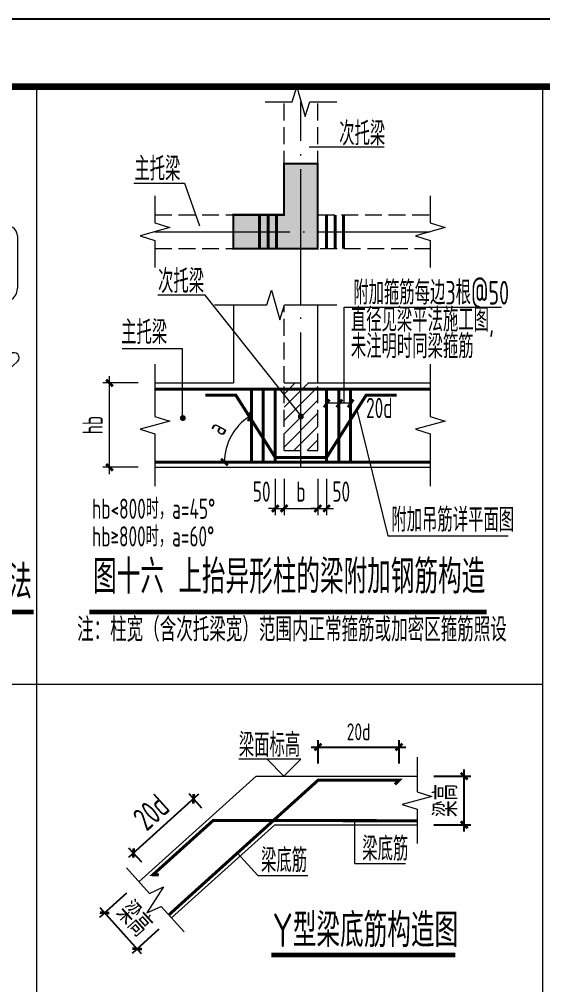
# Model space of a CAD drawing. Extents: x -129922 to 1190196, y -520662 to 139923.
# Drawn here: x -21256 to -13499, y -205420 to -191110 of the extents above; entities that cross this region are included whole.
import ezdxf
from ezdxf.enums import TextEntityAlignment as Align

# ---------------------------------------------------------------- set-up
doc = ezdxf.new("R2010")
doc.units = 0
doc.header["$LTSCALE"] = 1000
doc.header["$MEASUREMENT"] = 0
for name, pattern in [('2', [37.999999, 29.999999, -3, 2, -3]), ('DASH', [0.35, 0.25, -0.1]), ('DOTE', [2.42, 2, -0.2, 0.02, -0.2])]:
    doc.linetypes.add(name, pattern=pattern)
doc.layers.add('$AUDIT_BAD_LAYER3', color=7, linetype='Continuous')
doc.layers.add('Y-云图图框', color=7, linetype='Continuous')
for name, color, linetype, lineweight in [('S-基础-DIM', 3, 'Continuous', 20), ('S-基础-HATCH', 251, 'Continuous', 20), ('S-墙柱-COLU', 50, 'Continuous', 20), ('S-墙柱-REIN', 1, 'Continuous', 20), ('S-大样-HATCH', 251, 'Continuous', 9), ('S-大样-实线', 2, 'Continuous', 20), ('S-大样-标高', 3, 'Continuous', 20), ('S-板-BEAM', 4, 'DASH', 20), ('S-轴网-轴线', 1, 'DOTE', 9), ('S-通用-TAB', 7, 'Continuous', 20), ('S-通用-TEXT', 7, 'Continuous', 20), ('S-通用-THIN', 7, 'Continuous', 20)]:
    doc.layers.add(name, color=color, linetype=linetype, lineweight=lineweight)
doc.styles.add('_YT_Name', font='', dxfattribs={"width": 0.8})
doc.styles.add('_YT_Sign_Text', font='ros.shx', dxfattribs={"width": 0.8, "bigfont": 'hztxt.shx'})
doc.styles.get("Standard").update_dxf_attribs({"font": 'gbenor.shx', "bigfont": 'gbcbig.shx'})
doc.styles.add('TSSD_Dimension', font='tssdeng.shx', dxfattribs={"width": 0.7, "bigfont": 'HZTXT.SHX'})
doc.styles.add('TSSD_Rein', font='tssdeng.shx', dxfattribs={"width": 0.7, "bigfont": 'hztxt.shx'})
doc.styles.add('TSSD_Rein_300(数字)', font='Tssdeng.shx', dxfattribs={"width": 0.65, "height": 300, "bigfont": 'hztxt.shx'})
doc.styles.add('TSSD_Rein_350（文字）', font='Tssdeng.shx', dxfattribs={"width": 0.65, "height": 350, "bigfont": 'hztxt.shx'})
doc.styles.get('_YT_Name').set_extended_font_data('SimHei')
doc.dimstyles.new('TSSD_20_100', dxfattribs={"dimtxt": 250, "dimasz": 100, "dimexe": 100, "dimexo": 250, "dimgap": 100, "dimtad": 1, "dimdec": 0, "dimlfac": 0.2, "dimzin": 0, "dimdsep": 46, "dimtxsty": 'TSSD_Dimension', "dimblk": 'ARCHTICK', "dimcen": 0, "dimdle": 100, "dimclrt": 7, "dimadec": 0, "dimazin": 0, "dimtfac": 1, "dimtdec": 0, "dimtix": 1, "dimtmove": 2, "dimatfit": 3, "dimfxl": 0, "dimtolj": 1, "dimtzin": 0, "dimarcsym": 0})

# ---------------------------------------------------------------- blocks, each defined once
blk = doc.blocks.new('ECMCTK_A1_横_单行图名--0')
at = {"color": 4}
blk.add_lwpolyline([(0, 0), (841, 0), (841, 594), (0, 594)], close=True, dxfattribs=at)
at = {"const_width": 1}
blk.add_lwpolyline([(25, 10), (831, 10), (831, 584), (25, 584)], close=True, dxfattribs=at)
at = {"color": 80, "flags": 3}
for tag, height, p in [('YTHQINS', 3, (34.31, 585.5)), ('ECMCKEY', 3, (292.07, 288.23)), ('YTTQINS', 5.62, (848.03, 12.81)), ('YTFRAME', 3, (652.76, 5.84)), ('YTBARCODE_T1', 3, (749.78, 5.95))]:
    blk.add_attdef(tag, text='', height=height, dxfattribs=at).set_placement(p, align=Align.MIDDLE_CENTER)
for tag, height, style, width, p in [('证书编号', 4, '_YT_Sign_Text', 0.8, (708.87, 43.81)), ('审查批准号', 4, '_YT_Sign_Text', 0.8, (761.06, 43.81)), ('工程号', 4, '_YT_Sign_Text', 0.5, (804.08, 44.12)), ('设计单位', 6, '_YT_Name', 0.8, (623.75, 38.6)), ('建设单位', 4, '_YT_Sign_Text', 0.8, (734.96, 36.11)), ('阶段', 4, '_YT_Sign_Text', 0.8, (804.08, 35.81)), ('项目号', 4, '_YT_Sign_Text', 0.5, (822.08, 33.72)), ('项目名称', 4, '_YT_Sign_Text', 0.8, (734.96, 28.11)), ('专业', 4, '_YT_Sign_Text', 0.8, (804.08, 27.31)), ('图纸编号', 4, '_YT_Sign_Text', 0.5, (803.93, 19.36)), ('图纸名称', 4.5, '_YT_Name', 0.8, (735.39, 15.06)), ('版本号', 4, '_YT_Sign_Text', 0.8, (822.08, 13)), ('出图比例', 4.2, '_YT_Sign_Text', 0.8, (681.82, 11.78)), ('日期', 4, '_YT_Sign_Text', 0.5, (803.88, 12.13))]:
    blk.add_attdef(tag, text='', height=height, dxfattribs=dict(style=style, width=width)).set_placement(p, align=Align.CENTER)
at = {"style": '_YT_Sign_Text', "width": 0.8, "flags": 3}
for tag, p, height in [('{审定人}', (605.87, 26.45), 6.24), ('{校对人}', (658.35, 26.53), 6.24), ('[审定人]', (590.95, 27.81), 4.1), ('[校对人]', (642.23, 27.82), 4.1), ('{审核人}', (606.98, 18.44), 6.24), ('[设计人]', (642.47, 20.21), 4.1), ('{设计人}', (658.48, 18.54), 6.24), ('[审核人]', (591.01, 19.76), 4.1), ('{项目负责人}', (608.28, 10.72), 6.24), ('{专业负责人}', (658.58, 10.36), 6.24), ('[项目负责人]', (590.78, 12.01), 4.1), ('[专业负责人]', (642.74, 11.77), 4.1)]:
    blk.add_attdef(tag, p, '', height=height, dxfattribs=at)
at = {"color": 80, "flags": 3}
for tag, p in [('YTQRCODE', (551.04, 11.91)), ('YTBZSIT', (25, 10)), ('EXT_TK_LEFT', (25, 10))]:
    blk.add_attdef(tag, p, '', height=3, dxfattribs=at)
blk = doc.blocks.new('_ArchTick')
at = {"color": 0, "linetype": 'ByBlock', "const_width": 0.4}
blk.add_lwpolyline([(-0.5, -0.5), (0.5, 0.5)], dxfattribs=at)
blk = doc.blocks.new('*D1091')
at = {"layer": 'Defpoints', "color": 0, "transparency": 16777216}
for p in [(-15628, -201897), (-16828, -202389), (-15628, -202389)]:
    blk.add_point(p, dxfattribs=at)
at = {"layer": 'S-基础-DIM', "color": 0, "lineweight": -2, "transparency": 16777216}
for p, q in [((-16928, -201897), (-15528, -201897)), ((-16828, -202139), (-16828, -201797)), ((-15628, -202139), (-15628, -201797))]:
    blk.add_line(p, q, dxfattribs=at)
at = {"layer": 'S-基础-DIM', "color": 0, "lineweight": -2, "transparency": 16777216, "xscale": 100, "yscale": 100, "zscale": 100, "rotation": 180}
blk.add_blockref('_ArchTick', (-16828, -201897), dxfattribs=at)
at = {"layer": 'S-基础-DIM', "color": 0, "lineweight": -2, "transparency": 16777216, "xscale": 100, "yscale": 100, "zscale": 100}
blk.add_blockref('_ArchTick', (-15628, -201897), dxfattribs=at)
at = {"layer": 'S-基础-DIM', "color": 7, "transparency": 16777216, "insert": (-16228, -201672), "char_height": 250, "attachment_point": 5, "style": 'TSSD_Dimension'}
blk.add_mtext('\\A1;20d', dxfattribs=at)
blk = doc.blocks.new('*D1093')
at = {"layer": 'Defpoints', "color": 0, "transparency": 16777216}
for p in [(-18383, -202986), (-19564, -203468), (-19275, -203790)]:
    blk.add_point(p, dxfattribs=at)
at = {"layer": 'S-基础-DIM', "color": 0, "lineweight": -2, "transparency": 16777216}
for p, q in [((-18599, -202598), (-19639, -203535)), ((-18551, -202801), (-18740, -202591)), ((-19442, -203604), (-19631, -203394))]:
    blk.add_line(p, q, dxfattribs=at)
at = {"layer": 'S-基础-DIM', "color": 0, "lineweight": -2, "transparency": 16777216, "xscale": 100, "yscale": 100, "zscale": 100}
for p, rotation in [((-18673, -202665), 42.01675229945629), ((-19564, -203468), 222.0167522994563)]:
    blk.add_blockref('_ArchTick', p, dxfattribs=dict(at, rotation=rotation))
at = {"layer": 'S-基础-DIM', "color": 7, "transparency": 16777216, "insert": (-19303, -202862), "char_height": 350, "attachment_point": 5, "rotation": 42.0168, "style": 'TSSD_Dimension'}
blk.add_mtext('\\A1;20d', dxfattribs=at)
blk = doc.blocks.new('*D1094')
at = {"layer": 'Defpoints', "color": 0, "transparency": 16777216}
for p in [(-19482, -203895), (-19992, -204355), (-19000, -204430)]:
    blk.add_point(p, dxfattribs=at)
at = {"layer": 'S-基础-DIM', "color": 0, "lineweight": -2, "transparency": 16777216}
for p, q in [((-19668, -204063), (-20066, -204422)), ((-19443, -204964), (-20059, -204280)), ((-19186, -204598), (-19584, -204957))]:
    blk.add_line(p, q, dxfattribs=at)
at = {"layer": 'S-基础-DIM', "color": 0, "lineweight": -2, "transparency": 16777216, "xscale": 100, "yscale": 100, "zscale": 100}
for p, rotation in [((-19992, -204355), 132.0167522802502), ((-19510, -204890), 312.0167522802502)]:
    blk.add_blockref('_ArchTick', p, dxfattribs=dict(at, rotation=rotation))
at = {"layer": 'S-基础-DIM', "color": 7, "transparency": 16777216, "insert": (-19547, -204438), "char_height": 350, "attachment_point": 5, "rotation": 312.0168, "style": 'TSSD_Dimension'}
blk.add_mtext('\\A1;梁高', dxfattribs=at)
blk = doc.blocks.new('*D1098')
at = {"layer": 'Defpoints', "color": 0, "transparency": 16777216}
for p in [(-15360, -202329), (-14662, -202329), (-15360, -203049)]:
    blk.add_point(p, dxfattribs=at)
at = {"layer": 'S-基础-DIM', "color": 0, "lineweight": -2, "transparency": 16777216}
for p, q in [((-15110, -202329), (-14562, -202329)), ((-14662, -203149), (-14662, -202229)), ((-15110, -203049), (-14562, -203049))]:
    blk.add_line(p, q, dxfattribs=at)
at = {"layer": 'S-基础-DIM', "color": 0, "lineweight": -2, "transparency": 16777216, "xscale": 100, "yscale": 100, "zscale": 100}
for p, rotation in [((-14662, -202329), 90), ((-14662, -203049), 270)]:
    blk.add_blockref('_ArchTick', p, dxfattribs=dict(at, rotation=rotation))
at = {"layer": 'S-基础-DIM', "color": 7, "transparency": 16777216, "insert": (-14937, -202689), "char_height": 350, "attachment_point": 5, "rotation": 90, "style": 'TSSD_Dimension'}
blk.add_mtext('\\A1;梁高', dxfattribs=at)
blk = doc.blocks.new('*D1068')
at = {"layer": '$AUDIT_BAD_LAYER3', "color": 0, "lineweight": -2, "transparency": 16777216}
for p, q in [((141903, 55240), (141381, 55240)), ((141481, 53890), (141481, 55340)), ((141903, 53990), (141381, 53990))]:
    blk.add_line(p, q, dxfattribs=at)
at = {"layer": 'Defpoints', "color": 0, "transparency": 16777216}
for p in [(141481, 55240), (142153, 55240), (142153, 53990)]:
    blk.add_point(p, dxfattribs=at)
at = {"layer": '$AUDIT_BAD_LAYER3', "color": 0, "lineweight": -2, "transparency": 16777216, "xscale": 100, "yscale": 100, "zscale": 100}
for p, rotation in [((141481, 55240), 90), ((141481, 53990), 270)]:
    blk.add_blockref('_ArchTick', p, dxfattribs=dict(at, rotation=rotation))
at = {"layer": '$AUDIT_BAD_LAYER3', "color": 7, "transparency": 16777216, "insert": (141231, 54615), "char_height": 300, "attachment_point": 5, "rotation": 90, "style": 'TSSD_Rein_300(数字)'}
blk.add_mtext('\\A1;hb', dxfattribs=at)
blk = doc.blocks.new('*D1069')
at = {"layer": '$AUDIT_BAD_LAYER3', "color": 0, "lineweight": -2, "transparency": 16777216}
blk.add_arc((143982, 54067), 799, 122.3975, 180, dxfattribs=at)
at = {"layer": 'Defpoints', "color": 0, "transparency": 16777216}
for p in [(143353, 55058), (143356, 54563), (143938, 54137), (142131, 54067), (143938, 54067)]:
    blk.add_point(p, dxfattribs=at)
at = {"layer": '$AUDIT_BAD_LAYER3', "color": 0, "lineweight": -2, "transparency": 16777216, "xscale": 100, "yscale": 100, "zscale": 100}
for p, rotation in [((143554, 54741), 32.39749523147992), ((143183, 54067), 270.0000003853388)]:
    blk.add_blockref('_ArchTick', p, dxfattribs=dict(at, rotation=rotation))
at = {"layer": '$AUDIT_BAD_LAYER3', "color": 7, "transparency": 16777216, "insert": (143063, 54572), "char_height": 300, "attachment_point": 5, "rotation": 61.1987, "style": 'TSSD_Rein_300(数字)'}
blk.add_mtext('\\A1;a', dxfattribs=at)
blk = doc.blocks.new('*D1070')
at = {"layer": '$AUDIT_BAD_LAYER3', "color": 0, "lineweight": -2, "transparency": 16777216}
for p, q in [((143938, 53817), (143938, 53280)), ((144068, 53817), (144068, 53280)), ((143938, 53380), (143838, 53380)), ((143938, 53380), (144068, 53380)), ((144068, 53380), (144168, 53380))]:
    blk.add_line(p, q, dxfattribs=at)
at = {"layer": 'Defpoints', "color": 0, "transparency": 16777216}
for p in [(143938, 54067), (144068, 54067), (144068, 53380)]:
    blk.add_point(p, dxfattribs=at)
at = {"layer": '$AUDIT_BAD_LAYER3', "color": 0, "lineweight": -2, "transparency": 16777216, "xscale": 100, "yscale": 100, "zscale": 100}
blk.add_blockref('_ArchTick', (143938, 53380), dxfattribs=at)
at = {"layer": '$AUDIT_BAD_LAYER3', "color": 0, "lineweight": -2, "transparency": 16777216, "xscale": 100, "yscale": 100, "zscale": 100, "rotation": 180}
blk.add_blockref('_ArchTick', (144068, 53380), dxfattribs=at)
at = {"layer": '$AUDIT_BAD_LAYER3', "color": 7, "transparency": 16777216, "insert": (143736, 53630), "char_height": 300, "attachment_point": 5, "style": 'TSSD_Rein_300(数字)'}
blk.add_mtext('\\A1;50', dxfattribs=at)
blk = doc.blocks.new('*D1071')
at = {"layer": '$AUDIT_BAD_LAYER3', "color": 0, "lineweight": -2, "transparency": 16777216}
for p, q in [((144068, 53817), (144068, 53280)), ((144568, 53817), (144568, 53280)), ((143968, 53380), (144668, 53380))]:
    blk.add_line(p, q, dxfattribs=at)
at = {"layer": 'Defpoints', "color": 0, "transparency": 16777216}
for p in [(144068, 54067), (144568, 54067), (144568, 53380)]:
    blk.add_point(p, dxfattribs=at)
at = {"layer": '$AUDIT_BAD_LAYER3', "color": 0, "lineweight": -2, "transparency": 16777216, "xscale": 100, "yscale": 100, "zscale": 100, "rotation": 180}
blk.add_blockref('_ArchTick', (144068, 53380), dxfattribs=at)
at = {"layer": '$AUDIT_BAD_LAYER3', "color": 0, "lineweight": -2, "transparency": 16777216, "xscale": 100, "yscale": 100, "zscale": 100}
blk.add_blockref('_ArchTick', (144568, 53380), dxfattribs=at)
at = {"layer": '$AUDIT_BAD_LAYER3', "color": 7, "transparency": 16777216, "insert": (144318, 53630), "char_height": 300, "attachment_point": 5, "style": 'TSSD_Rein_300(数字)'}
blk.add_mtext('\\A1;b', dxfattribs=at)
blk = doc.blocks.new('*D1072')
at = {"layer": '$AUDIT_BAD_LAYER3', "color": 0, "lineweight": -2, "transparency": 16777216}
for p, q in [((144568, 53817), (144568, 53280)), ((144698, 53817), (144698, 53280)), ((144568, 53380), (144468, 53380)), ((144568, 53380), (144698, 53380)), ((144698, 53380), (144798, 53380))]:
    blk.add_line(p, q, dxfattribs=at)
at = {"layer": 'Defpoints', "color": 0, "transparency": 16777216}
for p in [(144568, 54067), (144698, 54067), (144698, 53380)]:
    blk.add_point(p, dxfattribs=at)
at = {"layer": '$AUDIT_BAD_LAYER3', "color": 0, "lineweight": -2, "transparency": 16777216, "xscale": 100, "yscale": 100, "zscale": 100}
blk.add_blockref('_ArchTick', (144568, 53380), dxfattribs=at)
at = {"layer": '$AUDIT_BAD_LAYER3', "color": 0, "lineweight": -2, "transparency": 16777216, "xscale": 100, "yscale": 100, "zscale": 100, "rotation": 180}
blk.add_blockref('_ArchTick', (144698, 53380), dxfattribs=at)
at = {"layer": '$AUDIT_BAD_LAYER3', "color": 7, "transparency": 16777216, "insert": (144915, 53630), "char_height": 300, "attachment_point": 5, "style": 'TSSD_Rein_300(数字)'}
blk.add_mtext('\\A1;50', dxfattribs=at)
blk = doc.blocks.new('*D922')
at = {"layer": '$AUDIT_BAD_LAYER3', "color": 0, "lineweight": -2, "transparency": 16777216}
for p, q in [((159191, 66020), (159191, 66120)), ((159565, 66020), (159091, 66020)), ((159191, 66020), (159191, 65820)), ((159565, 65820), (159091, 65820)), ((159191, 65820), (159191, 65720))]:
    blk.add_line(p, q, dxfattribs=at)
at = {"layer": 'Defpoints', "color": 0, "transparency": 16777216}
for p in [(159815, 66020), (159191, 65820), (159815, 65820)]:
    blk.add_point(p, dxfattribs=at)
at = {"layer": '$AUDIT_BAD_LAYER3', "color": 0, "lineweight": -2, "transparency": 16777216, "xscale": 100, "yscale": 100, "zscale": 100}
for p, rotation in [((159191, 66020), 270), ((159191, 65820), 90)]:
    blk.add_blockref('_ArchTick', p, dxfattribs=dict(at, rotation=rotation))
at = {"layer": '$AUDIT_BAD_LAYER3', "color": 7, "transparency": 16777216, "insert": (158941, 65842), "char_height": 300, "attachment_point": 5, "rotation": 90, "style": 'TSSD_Dimension'}
blk.add_mtext('\\A1;50', dxfattribs=at)
blk = doc.blocks.new('*D923')
at = {"layer": '$AUDIT_BAD_LAYER3', "color": 0, "lineweight": -2, "transparency": 16777216}
for p, q in [((159648, 65770), (159648, 65257)), ((159815, 65770), (159815, 65257)), ((159648, 65357), (159548, 65357)), ((159815, 65357), (159648, 65357)), ((159815, 65357), (159915, 65357))]:
    blk.add_line(p, q, dxfattribs=at)
at = {"layer": 'Defpoints', "color": 0, "transparency": 16777216}
for p in [(159648, 66020), (159815, 66020), (159648, 65357)]:
    blk.add_point(p, dxfattribs=at)
at = {"layer": '$AUDIT_BAD_LAYER3', "color": 0, "lineweight": -2, "transparency": 16777216, "xscale": 100, "yscale": 100, "zscale": 100}
blk.add_blockref('_ArchTick', (159648, 65357), dxfattribs=at)
at = {"layer": '$AUDIT_BAD_LAYER3', "color": 0, "lineweight": -2, "transparency": 16777216, "xscale": 100, "yscale": 100, "zscale": 100, "rotation": 180}
blk.add_blockref('_ArchTick', (159815, 65357), dxfattribs=at)
at = {"layer": '$AUDIT_BAD_LAYER3', "color": 7, "transparency": 16777216, "insert": (159648, 65607), "char_height": 300, "attachment_point": 5, "style": 'TSSD_Dimension'}
blk.add_mtext('\\A1;50', dxfattribs=at)
blk = doc.blocks.new('图16')
at = {"layer": 'S-基础-HATCH'}
h = blk.add_hatch(color=256, dxfattribs=at)
h.paths.add_polyline_path([(144318, 58489.9), (144068, 58489.9), (144068, 57732.4), (143955.1, 57732.4), (143955.1, 57482.4), (144318, 57482.4)])
h.paths.add_polyline_path([(144568, 58489.9), (144318, 58489.9), (144318, 57482.4), (144568, 57482.4)])
h.paths.add_polyline_path([(144568, 57482.4), (144318, 57482.4), (144318, 57232.4), (144568, 57232.4)])
h.paths.add_polyline_path([(144318, 57482.4), (143955.1, 57482.4), (143955.1, 57232.4), (144318, 57232.4)])
h.paths.add_polyline_path([(143955.1, 57482.4), (143830.1, 57482.4), (143830.1, 57232.4), (143955.1, 57232.4)])
h.paths.add_polyline_path([(143955.1, 57732.4), (143830.1, 57732.4), (143830.1, 57482.4), (143955.1, 57482.4)])
h.paths.add_polyline_path([(143830.1, 57732.4), (143705.1, 57732.4), (143705.1, 57482.4), (143830.1, 57482.4)])
h.paths.add_polyline_path([(143830.1, 57482.4), (143705.1, 57482.4), (143705.1, 57232.4), (143830.1, 57232.4)])
h.paths.add_polyline_path([(143705.1, 57732.4), (143318, 57732.4), (143318, 57482.4), (143705.1, 57482.4)])
h.paths.add_polyline_path([(143705.1, 57482.4), (143318, 57482.4), (143318, 57232.4), (143705.1, 57232.4)])
at = {"layer": 'S-大样-HATCH', "ltscale": 10}
h = blk.add_hatch(dxfattribs=at)
h.set_pattern_fill('ANSI31', color=256, scale=43.75, style=0)
h.set_pattern_definition([(45, (476431.19, 245826.08), (-98.22155, 98.22155), [])])
h.paths.add_polyline_path([(144318, 55240.3), (144068, 55240.3), (144068, 54240.3), (144318, 54240.3)])
h.paths.add_polyline_path([(144318, 54240.3), (144568, 54240.3), (144568, 55240.3), (144318, 55240.3)])
at = {"layer": 'S-墙柱-COLU', "const_width": 30}
blk.add_lwpolyline([(144068, 58489.9), (144568, 58489.9), (144568, 57232.4), (143318, 57232.4), (143318, 57732.4), (144068, 57732.4), (144068, 58489.9), (144068, 58489.9), (144068, 58489.9)], dxfattribs=at)
at = {"layer": 'S-墙柱-REIN', "const_width": 45}
for points in [[(143705.1, 57232.4), (143705.1, 57732.4)], [(143830.1, 57232.4), (143830.1, 57732.4)], [(143955.1, 57232.4), (143955.1, 57732.4)], [(144698.3, 57232.4), (144698.3, 57732.4)], [(144823.3, 57232.4), (144823.3, 57732.4)], [(144948.3, 57232.4), (144948.3, 57732.4)]]:
    blk.add_lwpolyline(points, dxfattribs=at)
at = {"layer": 'S-墙柱-REIN', "linetype": '2', "const_width": 45}
for points in [[(142153, 55150.5), (146236.9, 55150.5)], [(143583.3, 54066.5), (143583.3, 55150.5)], [(143758.3, 54066.5), (143758.3, 55150.5)], [(143937.7, 54066.5), (143937.7, 55150.5)], [(144698.3, 54066.5), (144698.3, 55150.5)], [(144877.8, 54066.5), (144877.8, 55150.5)], [(145052.7, 54066.5), (145052.7, 55150.5)], [(142153, 54066.5), (146236.9, 54066.5)]]:
    blk.add_lwpolyline(points, dxfattribs=at)
at = {"layer": 'S-墙柱-REIN', "linetype": 'DASH', "ltscale": 0.6, "const_width": 45}
blk.add_lwpolyline([(145735.3, 55057.9), (145282.9, 55057.9), (144698.3, 54136.7), (144318, 54136.7), (143937.7, 54136.7), (143353.2, 55057.9), (142900.8, 55057.9)], dxfattribs=at)
at = {"layer": 'S-大样-实线'}
for p, q in [((143318, 56396.5), (143318, 55240.3)), ((144568, 55240.3), (144568, 56396.5)), ((142153, 55240.3), (143318, 55240.3)), ((144568, 55240.3), (146235.2, 55240.3)), ((142153, 53990.3), (146235.2, 53990.3))]:
    blk.add_line(p, q, dxfattribs=at)
for points, invisible_edges in [([(144568, 58489.9), (144568, 57232.4), (144068, 57732.4)], 14), ([(144068, 58489.9), (144568, 58489.9), (144068, 57732.4)], 6), ([(143318, 57232.4), (143318, 57732.4), (144068, 57732.4)], 12), ([(144568, 57232.4), (143318, 57232.4), (144068, 57732.4)], 14)]:
    blk.add_3dface(points, dxfattribs=dict(at, invisible_edges=invisible_edges))
at = {"layer": 'S-板-BEAM'}
for p, q in [((144068, 57732.4), (144068, 59407.8)), ((144568, 57732.4), (144568, 59407.8)), ((142153, 57732.4), (144068, 57732.4)), ((144568, 57732.4), (146235.2, 57732.4)), ((142153, 57232.4), (146235.2, 57232.4)), ((144068, 55240.3), (144068, 56380.8)), ((144068, 55240.3), (144568, 55240.3)), ((144068, 54240.3), (144068, 55240.3)), ((144568, 54240.3), (144568, 55240.3)), ((144068, 54240.3), (144568, 54240.3))]:
    blk.add_line(p, q, dxfattribs=at)
at = {"layer": 'S-轴网-轴线', "lineweight": 13}
for p, q in [((144318, 53990.3), (144318, 59407.8)), ((142153, 57482.4), (146235.2, 57482.4))]:
    blk.add_line(p, q, dxfattribs=at)
at = {"layer": 'S-通用-TEXT'}
for p, q in [((144441.9, 58741.9), (145553.3, 58741.9)), ((141843.2, 58200.6), (142592.9, 58200.6)), ((142592.9, 58200.6), (142812.5, 57569.9)), ((142897.6, 56542.9), (142196.8, 56542.9)), ((144318, 54759.1), (142897.6, 56542.9)), ((144958, 54944.9), (144958, 56364.2)), ((144958, 56364.2), (147292.4, 56364.2)), ((142563.8, 55744.5), (141666.8, 55744.5)), ((142563.8, 54720.2), (142563.8, 55744.5)), ((144698.3, 54944.9), (145052.7, 54944.9)), ((145145, 54840.7), (145607.5, 52974.9)), ((145607.5, 52974.9), (147390.7, 52974.9))]:
    blk.add_line(p, q, dxfattribs=at)
at = {"layer": 'S-通用-TEXT', "const_width": 43.8}
for points in [[(142545.4, 54720.2, 1), (142589.1, 54720.2, 1)], [(144294.3, 54741.9, 1), (144338.1, 54741.9, 1)]]:
    blk.add_lwpolyline(points, format="xyb", close=True, dxfattribs=at)
at = {"layer": 'S-通用-TEXT', "color": 3, "const_width": 70}
blk.add_lwpolyline([(141183.4, 51843.9), (147071.2, 51843.9)], dxfattribs=at)
at = {"layer": 'S-通用-THIN'}
for points in [[(143788, 59407.8), (144188, 59407.8), (144258, 59627.8), (144378, 59187.8), (144448, 59407.8), (144848, 59407.8)], [(142153, 58012.4), (142153, 57612.4), (142373, 57542.4), (141933, 57422.4), (142153, 57352.4), (142153, 56952.4)], [(146235.2, 58012.4), (146235.2, 57612.4), (146455.2, 57542.4), (146015.2, 57422.4), (146235.2, 57352.4), (146235.2, 56952.4)], [(143038, 56396.5), (143813, 56396.5), (143883, 56616.5), (144003, 56176.5), (144073, 56396.5), (144848, 56396.5)], [(142153, 55520.3), (142153, 54745.3), (142373, 54675.3), (141933, 54555.3), (142153, 54485.3), (142153, 53710.3)], [(146235.2, 55520.3), (146235.2, 54745.3), (146455.2, 54675.3), (146015.2, 54555.3), (146235.2, 54485.3), (146235.2, 53710.3)]]:
    blk.add_lwpolyline(points, dxfattribs=at)
at = {"layer": 'S-通用-TEXT', "xscale": 100.0000000000431, "yscale": 100.0000000000431, "zscale": 100.0000000000431, "rotation": 9.289669630766252}
for p in [(144700.3, 54936.9), (144887.8, 54936.9), (145054.7, 54936.9)]:
    blk.add_blockref('_ArchTick', p, dxfattribs=at)
at = {"layer": 'S-通用-TEXT', "width": 0.65}
for s, height, style, p in [('次托梁', 350, 'TSSD_Rein_350（文字）', (144885.2, 58762.4)), ('主托梁', 350, 'TSSD_Rein_350（文字）', (141849, 58238.6)), ('次托梁', 350, 'TSSD_Rein_350（文字）', (142200.7, 56573.2)), ('附加箍筋每边3根@50 ', 350, 'TSSD_Rein_350（文字）', (145093.7, 56402.7)), ('直径见梁平法施工图,', 350, 'TSSD_Rein_350（文字）', (145057.7, 56001.9)), ('主托梁', 350, 'TSSD_Rein_350（文字）', (141652.9, 55815.5)), ('未注明时同梁箍筋', 350, 'TSSD_Rein_350（文字）', (145057.7, 55607.4)), ('20d', 300, 'TSSD_Rein_300(数字)', (145283.5, 54719.8)), ('hb<800时，a=45%%D', 300, 'TSSD_Rein_300(数字)', (141222.1, 53226.3)), ('附加吊筋详平面图', 350, 'TSSD_Rein_350（文字）', (145657.5, 53036.2))]:
    blk.add_text(s, height=height, rotation=0, dxfattribs=dict(at, style=style)).set_placement(p)
at = {"layer": 'S-通用-TEXT', "color": 7, "linetype": 'Continuous', "style": 'TSSD_Rein_300(数字)', "width": 0.65}
blk.add_text('hb≥800时，a=60%%D', height=300, dxfattribs=at).set_placement((141220.9, 52816.3))
at = {"layer": 'S-通用-TEXT', "color": 0, "style": 'TSSD_Rein', "width": 0.7}
blk.add_text('图十六 上抬异形柱的梁附加钢筋构造', height=500, rotation=0, dxfattribs=at).set_placement((144143.9, 51968.9), align=Align.BOTTOM_CENTER)
at = {"layer": 'S-通用-TEXT', "style": 'TSSD_Rein', "width": 0.7}
blk.add_text('注：柱宽（含次托梁宽）范围内正常箍筋或加密区箍筋照设', height=350, rotation=0, dxfattribs=at).set_placement((144184.5, 51409.7), align=Align.CENTER)
at = {"layer": 'S-基础-DIM'}
dim = blk.add_linear_dim(base=(141481.5, 55240.3), p1=(142153, 53990.3), p2=(142153, 55240.3), angle=90, text='hb', dimstyle='TSSD_20_100', override={"dimtxsty": 'TSSD_Rein_300(数字)'}, dxfattribs=at)
dim.commit()
dim.dimension.update_dxf_attribs({"geometry": '*D1068', "text_midpoint": (141231.5, 54615.3)})
dim = blk.add_angular_dim_2l(base=(143356, 54563), line1=((142130.7, 54066.5), (143937.7, 54066.5)), line2=((143353.2, 55057.9), (143937.7, 54136.7)), text='a', dimstyle='TSSD_20_100', override={"dimtxsty": 'TSSD_Rein_300(数字)'}, dxfattribs=at)
dim.commit()
dim.dimension.update_dxf_attribs({"geometry": '*D1069', "text_midpoint": (143062.9, 54572)})
for base, p1, p2, picture, middle in [((144068, 53379.8), (143937.7, 54066.5), (144068, 54066.5), '*D1070', (143736.1, 53629.8)), ((144698.3, 53379.8), (144568, 54066.5), (144698.3, 54066.5), '*D1072', (144915, 53629.8))]:
    dim = blk.add_linear_dim(base=base, p1=p1, p2=p2, text='50', dimstyle='TSSD_20_100', override={"dimtxsty": 'TSSD_Rein_300(数字)'}, dxfattribs=at)
    dim.commit()
    dim.dimension.update_dxf_attribs({"geometry": picture, "text_midpoint": middle, "dimtype": 128})
dim = blk.add_linear_dim(base=(144568, 53379.8), p1=(144068, 54066.5), p2=(144568, 54066.5), text='b', dimstyle='TSSD_20_100', override={"dimtxsty": 'TSSD_Rein_300(数字)'}, dxfattribs=at)
dim.commit()
dim.dimension.update_dxf_attribs({"geometry": '*D1071', "text_midpoint": (144318, 53629.8)})
blk = doc.blocks.new('图15')
at = {"layer": 'S-基础-DIM'}
for p, q in [((161691.5, 66669.2), (162356.9, 67334.7)), ((162592.9, 67263.9), (162186.2, 67263.9)), ((162068.9, 66739.9), (161662.2, 66739.9))]:
    blk.add_line(p, q, dxfattribs=at)
at = {"layer": 'S-墙柱-REIN'}
for p, q in [((162063.5, 67440.7), (163023.5, 67440.7)), ((162320.3, 66737.5), (163120.3, 67537.5)), ((162461.7, 66737.5), (163176.4, 67452.2)), ((163020.3, 66737.5), (163820.3, 67537.5)), ((163161.7, 66737.5), (163876.4, 67452.2)), ((163164.9, 67440.7), (163723.5, 67440.7)), ((163261.7, 67482.9), (163261.7, 67440.7)), ((163864.9, 67440.7), (163937.1, 67440.7)), ((163961.7, 67482.9), (163961.7, 67440.7)), ((162063.5, 67340.7), (162923.5, 67340.7)), ((163064.9, 67340.7), (163623.5, 67340.7)), ((163161.7, 67310.7), (163161.7, 66949.7)), ((163261.7, 67310.7), (163261.7, 67049.7)), ((163764.9, 67340.7), (163956, 67340.7)), ((163861.7, 67340.7), (163861.7, 66416.1)), ((163961.7, 67340.7), (163961.7, 66449.5)), ((163987.1, 67268.1), (163987.1, 66499.7)), ((164087.1, 67290.7), (164087.1, 66516.1)), ((162008.2, 66496.1), (162749.6, 67237.5)), ((162708.2, 66496.1), (163449.6, 67237.5)), ((163261.7, 66837.5), (163261.7, 66416.1)), ((162108.2, 66454.7), (162364.6, 66711.2)), ((162808.2, 66454.7), (163064.6, 66711.2)), ((163161.7, 66737.5), (163161.7, 66416.1)), ((160960.9, 66475.3), (161990.1, 66475.3)), ((162128.8, 66475.3), (162690.1, 66475.3)), ((162893.4, 66416.1), (163881.7, 66416.1)), ((160960.9, 66375.3), (161949.6, 66375.3)), ((161949.6, 66354.7), (161949.6, 64137.5)), ((162049.6, 66313.3), (162049.6, 64156.6)), ((162052.2, 66375.3), (162650.7, 66375.3)), ((162649.6, 66354.7), (162649.6, 64137.5)), ((162749.6, 66313.3), (162749.6, 64137.5)), ((162824, 66297.5), (162824, 65698)), ((162924, 66325.3), (162924, 65698)), ((162924, 66316.1), (163881.7, 66316.1)), ((163161.7, 66316.1), (163161.7, 65237.5)), ((163261.7, 66316.1), (163261.7, 65274.6)), ((163861.7, 66317.7), (163861.7, 65237.5)), ((163961.7, 66330.5), (163961.7, 65237.5)), ((161398, 65598), (161949.6, 65598)), ((162049.6, 65598), (162649.6, 65598)), ((162749.6, 64802.2), (163550.7, 65541.1)), ((163961.7, 65516.5), (163988.4, 65541.1)), ((161398, 65498), (161949.6, 65498)), ((162049.6, 65498), (162649.6, 65498)), ((162749.6, 64598.1), (163652.4, 65430.8)), ((162749.6, 64398.5), (163861.7, 65424.3)), ((163961.7, 65312.4), (164090.1, 65430.8)), ((162749.6, 64194.4), (163859.9, 65218.5)), ((163361.7, 65137.5), (163550.9, 65137.5)), ((163361.7, 65037.5), (163442.5, 65037.5)), ((163663.7, 65037.5), (163761.7, 65037.5)), ((161691.9, 63826.6), (162649.6, 64710)), ((161793.6, 63716.3), (162649.6, 64505.9)), ((162129.6, 63826.6), (162649.6, 64306.3)), ((162149.6, 64037.5), (162358.3, 64037.5)), ((162231.3, 63716.3), (162638.7, 64092.1)), ((162149.6, 63937.5), (162249.9, 63937.5)), ((162471.1, 63937.5), (162549.6, 63937.5))]:
    blk.add_line(p, q, dxfattribs=at)
at = {"layer": 'S-墙柱-REIN', "const_width": 45}
for points in [[(158195.9, 67162.8), (160709.7, 67162.8), (160709.7, 66198.2), (158967.9, 66198.2), (159059.8, 66290.1)], [(159257.8, 67162.8), (159257.8, 66109.3)], [(159453, 67162.8), (159453, 66109.3)], [(159648.2, 67162.8), (159648.2, 66109.3)], [(160293.8, 64367.2), (159901.1, 64367.2), (159901.1, 67162.8)], [(160630.3, 67162.8), (160630.3, 64367.2), (160293.8, 64367.2)], [(159915.3, 65820), (160630.3, 65820)], [(159915.3, 65420), (160630.3, 65420)], [(159915.3, 65020), (160630.3, 65020)], [(159915.3, 64620), (160630.3, 64620)]]:
    blk.add_lwpolyline(points, dxfattribs=at)
at = {"layer": 'S-墙柱-REIN', "linetype": '2', "const_width": 45}
blk.add_lwpolyline([(158195.9, 66109.3), (160463.6, 66109.3), (160550.2, 66109.3), (160444.2, 66215.4)], dxfattribs=at)
at = {"layer": 'S-墙柱-REIN', "const_width": 40}
for points in [[(159944.1, 64430.3, 1), (159984.1, 64430.3, 1)], [(160548.8, 64429.5, 1), (160588.8, 64429.5, 1)]]:
    blk.add_lwpolyline(points, format="xyb", close=True, dxfattribs=at)
at = {"layer": 'S-墙柱-REIN'}
for centre in [(161742.7, 63771.5), (162180.4, 63771.5)]:
    blk.add_circle(centre, 75, dxfattribs=at)
for centre, radius, start, end in [((163171.5, 67459.7), 93.2, 14.37869, 123.33397), ((163871.5, 67459.7), 93.2, 14.37869, 123.33397), ((162132.8, 67390.7), 85.4, 144.17116, 215.82884), ((163211.7, 67416.8), 50, 28.49518, 135), ((163911.7, 67416.8), 50, 28.49518, 135), ((163937.1, 67290.7), 150, 0, 90), ((162820.3, 67169.2), 98.3, 74.43128, 135.97954), ((163520.3, 67169.2), 98.3, 74.43128, 135.97954), ((163895.3, 67271.8), 91.9, 358.72324, 48.63258), ((162391, 66669.2), 98.3, 44.02046, 135.97954), ((162391, 66805.9), 98.3, 224.02046, 315.97954), ((162461.7, 66737.5), 1, 285.01718, 0), ((163091, 66669.2), 98.3, 44.02046, 135.97954), ((163091, 66805.9), 98.3, 224.02046, 315.97954), ((163161.7, 66737.5), 1, 285.01718, 0), ((161030.2, 66425.3), 85.4, 144.17116, 215.82884), ((162149.6, 66354.7), 200, 135, 180), ((162249.6, 66313.3), 200, 135, 180), ((162849.6, 66354.7), 200, 135, 180), ((162949.6, 66313.3), 200, 135, 180), ((162774, 66325.3), 150, 0, 71.66275), ((163887.1, 66516.1), 100, 270, 0), ((163887.1, 66516.1), 200, 270.00009, 0), ((162732.2, 66301.2), 91.9, 358.72324, 51.19639), ((162724, 65698), 100, 284.84413, 0), ((162724, 65698), 200, 277.35953, 0), ((161467.2, 65548), 85.4, 144.17116, 215.82884), ((163601.5, 65485.9), 75, 312.68699, 132.68699), ((164039.2, 65485.9), 75, 312.68699, 132.68699), ((163361.7, 65237.5), 200, 180, 194.32338), ((163361.7, 65237.5), 100, 256.04503, 270), ((163761.7, 65237.5), 200, 270, 0), ((163761.7, 65237.5), 100, 276.34065, 0), ((163361.7, 65237.5), 200, 238.64511, 270), ((162149.6, 64137.5), 200, 180, 198.55384), ((162549.6, 64137.5), 200, 270, 0), ((162549.6, 64137.5), 100, 292.3827, 0), ((162149.6, 64137.5), 100, 265.70929, 270), ((162149.6, 64137.5), 200, 242.63342, 270)]:
    blk.add_arc(centre, radius, start, end, dxfattribs=at)
at = {"layer": 'S-大样-实线'}
for p, q in [((158197.2, 67240.4), (160783.6, 67240.4)), ((160779.4, 67240.4), (160779.4, 64277.1)), ((159815.3, 66020), (158195.6, 66020)), ((159815.3, 64277.1), (159815.3, 66020)), ((160779.4, 64277.1), (159815.3, 64277.1))]:
    blk.add_line(p, q, dxfattribs=at)
at = {"layer": 'S-通用-TEXT'}
for p, q in [((162510.6, 68647.6), (162763.1, 68405.9)), ((162510.6, 68242.5), (162510.6, 68647.6)), ((162763.1, 68405.9), (162510.6, 68405.9)), ((162510.6, 68242.5), (163561.3, 68242.5)), ((162670.5, 67090.5), (162510.6, 68242.5)), ((158868.7, 67169.4), (159236.6, 67916.2)), ((162273.6, 67916.2), (159236.6, 67916.2)), ((162273.6, 67410.5), (162273.6, 67916.2)), ((163667.7, 67384.9), (163199.1, 67710.8)), ((162952, 67368.1), (162944.6, 67622.4)), ((162629.3, 67242.2), (162670.7, 67246.7)), ((162670.5, 67090.5), (162629.3, 67242.2)), ((162670.7, 67246.7), (162670.5, 67090.5)), ((159657.6, 66429.4), (158676.2, 66429.4)), ((162658.9, 66414.8), (161612.4, 66101.1)), ((161952.1, 66386.3), (161612.4, 66101.1)), ((160275.5, 65869.1), (160275.5, 64606.6)), ((160275.5, 64766.1), (158309.5, 64766.1)), ((162025.9, 64801.5), (160709.3, 64801.5)), ((162836, 64478.2), (162836, 64680.1)), ((163126.8, 63042.2), (163126.8, 64614.5)), ((159969.8, 64464.8), (160390.3, 63042.2)), ((160567.9, 64467.2), (160989, 63042.2)), ((162836, 63042.2), (162836, 64274.1)), ((160390.3, 63042.2), (163126.8, 63042.2))]:
    blk.add_line(p, q, dxfattribs=at)
at = {"layer": 'S-通用-TEXT', "ltscale": 800}
for p, q in [((158576.2, 66529.4), (158576.2, 68492.4)), ((158576.2, 68492.4), (160406.6, 68492.4))]:
    blk.add_line(p, q, dxfattribs=at)
at = {"layer": 'S-通用-TEXT'}
for points, const_width in [([(159324.2, 66483.2), (159193, 66376.9)], 40), ([(159232.6, 66402.7), (159286.2, 66456.1)], 20), ([(159519.4, 66483.2), (159388.2, 66376.9)], 40), ([(159427.8, 66402.7), (159481.4, 66456.1)], 20), ([(159714.6, 66483.2), (159583.4, 66376.9)], 40), ([(159622.5, 66402.7), (159676.1, 66456.1)], 20), ([(160243.4, 65870.9), (160307.6, 65769.1)], 40), ([(160243.4, 65470.9), (160307.6, 65369.1)], 40), ([(160243.4, 65070.9), (160307.6, 64969.1)], 40), ([(160243.4, 64670.9), (160307.6, 64569.1)], 40)]:
    blk.add_lwpolyline(points, dxfattribs=dict(at, const_width=const_width))
at = {"layer": 'S-通用-TEXT', "color": 3, "const_width": 70}
blk.add_lwpolyline([(157402.5, 61715.8), (164328.5, 61715.8)], dxfattribs=at)
at = {"layer": 'S-通用-TEXT'}
for centre, radius, start, end in [((162964, 68242.5), 210.6, 0, 90), ((163446.3, 68242.5), 210.6, 90, 180), ((158676.2, 66529.4), 100, 180, 270)]:
    blk.add_arc(centre, radius, start, end, dxfattribs=at)
blk.add_solid([(162670.5, 67090.5), (162629.3, 67242.2), (162670.7, 67246.7)], dxfattribs=at)
at = {"layer": 'S-通用-THIN'}
blk.add_lwpolyline([(158197.2, 67520.4), (158197.2, 66760.2), (158417.2, 66690.2), (157977.2, 66570.2), (158197.2, 66500.2), (158197.2, 65740)], dxfattribs=at)
at = {"layer": 'S-基础-DIM', "xscale": 99.99999999996545, "yscale": 99.99999999996545, "zscale": 99.99999999996545, "rotation": 225.0000003853362}
for p in [(162286.2, 67263.9), (161762.2, 66739.9)]:
    blk.add_blockref('_ArchTick', p, dxfattribs=at)
at = {"layer": 'S-基础-DIM', "color": 7, "insert": (161772.2, 67157.6), "char_height": 300, "attachment_point": 5, "rotation": 45, "style": 'TSSD_Dimension'}
blk.add_mtext('\\A1;10d', dxfattribs=at)
at = {"layer": 'S-通用-TEXT', "style": 'TSSD_Rein_350（文字）', "width": 0.65}
for s, p in [('附加箍筋3根@50', (159564.5, 68958.1)), ('吊柱箍筋', (158755.5, 64827.8)), ('吊筋', (161346.4, 64859.9)), ('次梁钢筋', (162029, 63077.5)), ('注：吊筋见梁平法施工图注明 ,未注明时为 \x8414', (160669.2, 61236.6))]:
    blk.add_text(s, height=350, rotation=0, dxfattribs=at).set_placement(p, align=Align.CENTER)
at = {"layer": 'S-通用-TEXT', "width": 0.65}
for s, height, style, p in [('直径同梁箍筋', 350, 'TSSD_Rein_350（文字）', (158691.4, 68532.8)), ('悬挑梁上部纵筋', 350, 'TSSD_Rein_350（文字）', (159894.6, 67974.2)), ('点焊', 350, 'TSSD_Rein_350（文字）', (162732.5, 67651.7)), ('点焊', 350, 'TSSD_Rein_350（文字）', (161119.9, 65899.8)), ('\x846@100', 300, 'TSSD_Rein_300(数字)', (158349.5, 64370.9))]:
    blk.add_text(s, height=height, rotation=0, dxfattribs=dict(at, style=style)).set_placement(p)
at = {"layer": 'S-通用-TEXT', "color": 0, "style": 'TSSD_Rein', "width": 0.7}
blk.add_text('图十五 悬挑端部次梁比悬挑梁低时吊柱做法', height=500, rotation=0, dxfattribs=at).set_placement((157439.5, 61911.4))
at = {"layer": 'S-基础-DIM'}
dim = blk.add_linear_dim(base=(159190.7, 65820), p1=(159815.3, 66020), p2=(159815.3, 65820), angle=90, text='50', dimstyle='TSSD_20_100', dxfattribs=at)
dim.commit()
dim.dimension.update_dxf_attribs({"geometry": '*D922', "text_midpoint": (158940.7, 65842), "dimtype": 128})
dim = blk.add_linear_dim(base=(159648.2, 65357), p1=(159815.3, 66020), p2=(159648.2, 66020), text='50', dimstyle='TSSD_20_100', dxfattribs=at)
dim.commit()
dim.dimension.update_dxf_attribs({"geometry": '*D923', "text_midpoint": (159648.2, 65607), "dimtype": 128})

msp = doc.modelspace()

# ---------------------------------------------------------------- linework, layer by layer
at = {"layer": 'S-墙柱-REIN', "const_width": 45}
for points in [[(-19040.3, -204386), (-16828, -202389), (-15628, -202389), (-15689.6, -202450.5)], [(-15360, -202989.5), (-18383.4, -202986.3), (-19274.9, -203789.5), (-19188, -203794)]]:
    msp.add_lwpolyline(points, dxfattribs=at)
at = {"layer": 'S-大样-实线'}
for p, q in [((-19482.2, -203895.5), (-17743.4, -202329)), ((-17743.4, -202329), (-15360, -202329)), ((-19000.2, -204430.4), (-17466.9, -203049)), ((-17466.9, -203049), (-15360, -203049))]:
    msp.add_line(p, q, dxfattribs=at)
at = {"layer": 'S-大样-标高'}
msp.add_lwpolyline([(-17584.1, -202079), (-17334.1, -202329), (-17084.1, -202079), (-18003.7, -202079)], dxfattribs=at)
at = {"layer": 'S-通用-TAB'}
for p, q in [((-20998.6, -245509.4), (-20998.6, -192110.4)), ((-13498.6, -245510.4), (-13498.6, -192110.4)), ((-28050.6, -200966.8), (-13498.6, -200966.8))]:
    msp.add_line(p, q, dxfattribs=at)
at = {"layer": 'S-通用-TEXT'}
for p, q in [((-16283.7, -203624.5), (-16283.7, -203002.3)), ((-17722.9, -203802), (-18023.7, -203468.8)), ((-16283.7, -203624.5), (-15530.6, -203624.5)), ((-17722.9, -203802), (-16979.8, -203802))]:
    msp.add_line(p, q, dxfattribs=at)
at = {"layer": 'S-通用-TEXT', "color": 3, "const_width": 70}
msp.add_lwpolyline([(-17520.8, -204981.2), (-14793.3, -204981.2)], dxfattribs=at)
at = {"layer": 'S-通用-THIN'}
for points in [[(-15360, -202049), (-15360, -202559), (-15140, -202629), (-15580, -202749), (-15360, -202819), (-15360, -203329)], [(-19669.6, -203687.5), (-19328.2, -204066.4), (-19117.9, -203971.1), (-19364.5, -204354.8), (-19154.2, -204259.5), (-18812.8, -204638.4)]]:
    msp.add_lwpolyline(points, dxfattribs=at)

# ---------------------------------------------------------------- block references
at = {"layer": 'S-通用-TEXT'}
for name, p in [('图16', (-161399.6, -251741.1)), ('图15', (-185370.9, -261613))]:
    msp.add_blockref(name, p, dxfattribs=at)
at = {"layer": 'Y-云图图框', "xscale": 100, "yscale": 100, "zscale": 100}
msp.add_blockref('ECMCTK_A1_横_单行图名--0', (-78510, -250510.4), dxfattribs=at)

# ---------------------------------------------------------------- texts
at = {"layer": 'S-大样-标高', "color": 7, "style": 'TSSD_Rein_350（文字）', "width": 0.65}
msp.add_text('梁面标高', height=350, rotation=0, dxfattribs=at).set_placement((-18002.7, -202042.9))
at = {"layer": 'S-通用-TEXT', "style": 'TSSD_Rein_350（文字）', "width": 0.65}
for p in [(-16172.8, -203580.7), (-17673.6, -203752)]:
    msp.add_text('梁底筋', height=350, rotation=0, dxfattribs=at).set_placement(p)
at = {"layer": 'S-通用-TEXT', "color": 0, "style": 'TSSD_Rein', "width": 0.7}
msp.add_text('Y型梁底筋构造图', height=500, rotation=0, dxfattribs=at).set_placement((-17502.3, -204863.2))

# ---------------------------------------------------------------- dimensions: what is measured, and where the dimension line sits
at = {"layer": 'S-基础-DIM'}
dim = msp.add_linear_dim(base=(-15628, -201897), p1=(-16828, -202389), p2=(-15628, -202389), angle=0, text='20d', dimstyle='TSSD_20_100', dxfattribs=at)
dim.commit()
dim.dimension.update_dxf_attribs({"geometry": '*D1091', "text_midpoint": (-16228, -201672)})
for base, p1, p2, angle, text, picture, middle in [((-14662.4, -202329), (-15360, -203049), (-15360, -202329), 90, '梁高', '*D1098', (-14937.4, -202689)), ((-19564.5, -203468.1), (-18383.4, -202986.3), (-19274.9, -203789.5), 42.01675, '20d', '*D1093', (-19302.8, -202862.1))]:
    dim = msp.add_linear_dim(base=base, p1=p1, p2=p2, angle=angle, text=text, dimstyle='TSSD_20_100', override={"dimtxt": 350}, dxfattribs=at)
    dim.commit()
    dim.dimension.update_dxf_attribs({"geometry": picture, "text_midpoint": middle})
dim = msp.add_aligned_dim(p1=(-19000.2, -204430.4), p2=(-19482.2, -203895.5), distance=686.1, text='梁高', dimstyle='TSSD_20_100', override={"dimtxt": 350}, dxfattribs=at)
dim.commit()
dim.dimension.update_dxf_attribs({"geometry": '*D1094', "text_midpoint": (-19546.6, -204438.1)})

doc.saveas('drawing.dxf')
